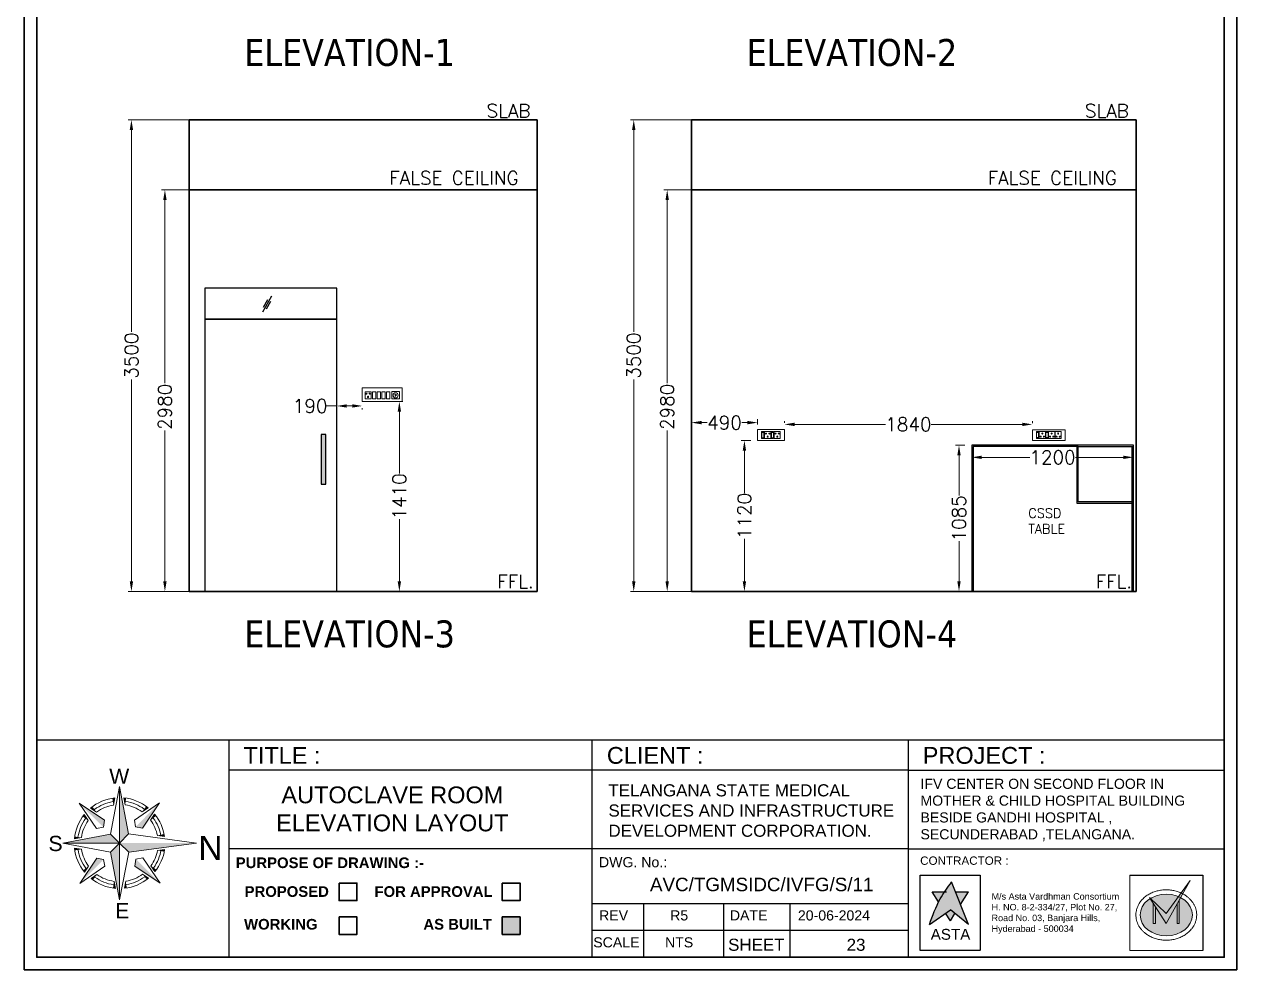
# Model space of a CAD drawing. Header units: millimetres. Extents: x 3552052 to 4144896, y -707811 to -630695.
# Drawn here: x 3831618 to 3840618, y -697776 to -690760 of the extents above; entities that cross this region are included whole.
import ezdxf
from ezdxf.enums import TextEntityAlignment as Align

# ---------------------------------------------------------------- set-up
doc = ezdxf.new("R2010")
doc.units = ezdxf.units.MM
doc.header["$LTSCALE"] = 6
doc.header["$MEASUREMENT"] = 0
doc.linetypes.add('HIDDEN', pattern=[0.375, 0.25, -0.125])
doc.layers.get('0').update_dxf_attribs({"linetype": 'CONTINUOUS', "lineweight": 0})
doc.layers.get('Defpoints').update_dxf_attribs({"linetype": 'CONTINUOUS', "lineweight": 0})
for name, color, linetype, lineweight in [('0.0', 8, 'CONTINUOUS', 0), ('ELE-4M RAW P.SB', 40, 'CONTINUOUS', 0), ('ELE-4M UPS P.SB', 3, 'CONTINUOUS', 0), ('ELE-6M RAW P.SB', 40, 'HIDDEN', 0), ('ELE-8M 6-16A UPS SOCKET', 223, 'CONTINUOUS', 0), ('ELE-SOCKET NMBERING', 7, 'CONTINUOUS', 9), ('ELE. 2N0S OF 6-16 UPS SOCKETS', 191, 'CONTINUOUS', 0), ('EQP', 6, 'CONTINUOUS', 0), ('formate text', 8, 'CONTINUOUS', 0), ('hatch', 252, 'CONTINUOUS', 0), ('MEP_HVAC_RA_DUCT', 1, 'CONTINUOUS', 0), ('MEP_HVAC_TEXT', 7, 'CONTINUOUS', 0), ('SECTION', 251, 'CONTINUOUS', 0), ('TITLE', 7, 'CONTINUOUS', 0)]:
    doc.layers.add(name, color=color, linetype=linetype, lineweight=lineweight)
doc.styles.add('Annotation', font='tahoma.ttf')
doc.styles.add('ARIAL', font='arial.ttf')
doc.styles.add('FORMATE', font='arialbd.ttf')
doc.styles.add('ROMANS', font='romans.shx')
doc.styles.get("Standard").update_dxf_attribs({"font": 'SIMPLEX'})
doc.styles.add('style3', font='arialbd.ttf')
doc.dimstyles.new('AEPL1', dxfattribs={"dimtxt": 100, "dimasz": 75, "dimexe": 25, "dimexo": 50, "dimtad": 0, "dimdec": 0, "dimtxsty": 'ROMANS', "dimcen": 2.5, "dimclrd": 7, "dimclre": 7, "dimclrt": 7, "dimadec": 0, "dimazin": 0, "dimtfac": 1, "dimtdec": 0, "dimtmove": 0, "dimatfit": 3, "dimfxl": 1, "dimlwd": 0, "dimlwe": 0, "dimarcsym": 0})

# ---------------------------------------------------------------- blocks, each defined once
blk = doc.blocks.new('*D343')
at = {"layer": 'Defpoints', "color": 0, "transparency": 16777216}
for p in [(3832661.6, -691988.6), (3833049.4, -691988.6), (3833041.3, -694968.6)]:
    blk.add_point(p, dxfattribs=at)
at = {"layer": 'ELE-4M UPS P.SB', "color": 7, "lineweight": 0, "transparency": 16777216}
for p, q in [((3832999.4, -691988.6), (3832636.6, -691988.6)), ((3832661.6, -692063.6), (3832661.6, -693421.8)), ((3832661.6, -694893.6), (3832661.6, -693775.4)), ((3832991.3, -694968.6), (3832636.6, -694968.6))]:
    blk.add_line(p, q, dxfattribs=at)
at = {"layer": 'ELE-4M UPS P.SB', "color": 7, "transparency": 16777216}
for points in [[(3832649.1, -692063.6), (3832674.1, -692063.6), (3832661.6, -691988.6)], [(3832649.1, -694893.6), (3832674.1, -694893.6), (3832661.6, -694968.6)]]:
    blk.add_solid(points, dxfattribs=at)
at = {"layer": 'ELE-4M UPS P.SB', "color": 7, "lineweight": -3, "transparency": 16777216, "insert": (3832661.6, -693598.6), "char_height": 100, "attachment_point": 5, "rotation": 90, "style": 'ROMANS'}
blk.add_mtext('2980', dxfattribs=at)
blk = doc.blocks.new('*D344')
at = {"layer": 'Defpoints', "color": 0, "transparency": 16777216}
for p in [(3832413.2, -691468.6), (3833087.7, -691468.6), (3833041.3, -694968.6)]:
    blk.add_point(p, dxfattribs=at)
at = {"layer": 'ELE-4M UPS P.SB', "color": 7, "lineweight": 0, "transparency": 16777216}
for p, q in [((3833037.7, -691468.6), (3832388.2, -691468.6)), ((3832413.2, -691543.6), (3832413.2, -693041.8)), ((3832413.2, -694893.6), (3832413.2, -693395.4)), ((3832991.3, -694968.6), (3832388.2, -694968.6))]:
    blk.add_line(p, q, dxfattribs=at)
at = {"layer": 'ELE-4M UPS P.SB', "color": 7, "transparency": 16777216}
for points in [[(3832400.7, -691543.6), (3832425.7, -691543.6), (3832413.2, -691468.6)], [(3832400.7, -694893.6), (3832425.7, -694893.6), (3832413.2, -694968.6)]]:
    blk.add_solid(points, dxfattribs=at)
at = {"layer": 'ELE-4M UPS P.SB', "color": 7, "lineweight": -3, "transparency": 16777216, "insert": (3832413.2, -693218.6), "char_height": 100, "attachment_point": 5, "rotation": 90, "style": 'ROMANS'}
blk.add_mtext('3500', dxfattribs=at)
blk = doc.blocks.new('DFGG')
at = {"layer": 'ELE-4M RAW P.SB', "color": 40, "ltscale": 10}
for p, q in [((3584690.5, -679090.2), (3584683, -679091.7)), ((3584684.4, -679095.5), (3584690.9, -679091.3)), ((3584692, -679080.7), (3584692.3, -679088.5)), ((3584693.4, -679092), (3584698.4, -679097.8)), ((3584693.5, -679088.6), (3584695.9, -679081.4)), ((3584701, -679094.7), (3584694, -679091.1)), ((3584873.2, -679064.5), (3584919.4, -679064.5)), ((3584873.2, -679117.2), (3584873.2, -679064.5)), ((3584919.4, -679117.2), (3584873.2, -679117.2)), ((3584919.4, -679064.5), (3584919.4, -679117.2))]:
    blk.add_line(p, q, dxfattribs=at)
for points in [[(3584939.4, -679144.9), (3584643.2, -679144.9), (3584643.2, -679044.9), (3584939.4, -679044.9)], [(3584721.1, -679117.6), (3584663.1, -679117.6), (3584663.1, -679064.8), (3584721.1, -679064.8)], [(3584760.8, -679117.2), (3584734.4, -679117.2), (3584734.4, -679064.5), (3584760.8, -679064.5)], [(3584830.2, -679117.2), (3584803.8, -679117.2), (3584803.8, -679064.5), (3584830.2, -679064.5)], [(3584864.9, -679117.2), (3584838.5, -679117.2), (3584838.5, -679064.5), (3584864.9, -679064.5)]]:
    blk.add_lwpolyline(points, close=True, dxfattribs=at)
for radius in [19.1, 1.78]:
    blk.add_circle((3584692.4, -679090.3), radius, dxfattribs=at)
for centre, radius, start, end in [((3584883.1, -679101.2), 3.1, 5.26891, 272.51003), ((3584885.5, -679103.3), 2.5, 202.68381, 75.09514), ((3584896.3, -679077.8), 3.6, 307.15837, 232.84163), ((3584896.3, -679081.4), 2.29, 161.40312, 18.59688), ((3584907, -679103.3), 2.5, 104.90486, 337.31619), ((3584909.5, -679101.2), 3.1, 267.48997, 174.73109)]:
    blk.add_arc(centre, radius, start, end, dxfattribs=at)
at = {"layer": 'ELE-6M RAW P.SB', "color": 3, "linetype": 'ByBlock'}
blk.add_lwpolyline([(3584795.5, -679117.2), (3584769.1, -679117.2), (3584769.1, -679064.5), (3584795.5, -679064.5)], close=True, dxfattribs=at)
blk = doc.blocks.new('*D345')
at = {"layer": 'Defpoints', "color": 0, "transparency": 16777216}
for p in [(3833936.9, -693558.6), (3833936.9, -693592.2), (3834126.9, -693558.6)]:
    blk.add_point(p, dxfattribs=at)
at = {"layer": 'ELE-4M UPS P.SB', "color": 7, "lineweight": 0, "transparency": 16777216}
for p, q in [((3833936.9, -693592.2), (3833861.9, -693592.2)), ((3833936.9, -693608.6), (3833936.9, -693617.2)), ((3834051.9, -693592.2), (3834011.9, -693592.2)), ((3834126.9, -693608.6), (3834126.9, -693617.2))]:
    blk.add_line(p, q, dxfattribs=at)
at = {"layer": 'ELE-4M UPS P.SB', "color": 7, "transparency": 16777216}
for points in [[(3834011.9, -693579.7), (3834011.9, -693604.7), (3833936.9, -693592.2)], [(3834051.9, -693579.7), (3834051.9, -693604.7), (3834126.9, -693592.2)]]:
    blk.add_solid(points, dxfattribs=at)
at = {"layer": 'ELE-4M UPS P.SB', "color": 7, "lineweight": -3, "transparency": 16777216, "insert": (3833739.8, -693592.2), "char_height": 100, "attachment_point": 5, "style": 'ROMANS'}
blk.add_mtext('190', dxfattribs=at)
blk = doc.blocks.new('*D346')
at = {"layer": 'Defpoints', "color": 0, "transparency": 16777216}
for p in [(3834292.6, -693558.6), (3834292.6, -694968.6), (3834401.9, -694968.6)]:
    blk.add_point(p, dxfattribs=at)
at = {"layer": 'ELE-4M UPS P.SB', "color": 7, "lineweight": 0, "transparency": 16777216}
for p, q in [((3834342.6, -693558.6), (3834426.9, -693558.6)), ((3834401.9, -693633.6), (3834401.9, -694093.9)), ((3834401.9, -694893.6), (3834401.9, -694433.3)), ((3834342.6, -694968.6), (3834426.9, -694968.6))]:
    blk.add_line(p, q, dxfattribs=at)
at = {"layer": 'ELE-4M UPS P.SB', "color": 7, "transparency": 16777216}
for points in [[(3834389.4, -693633.6), (3834414.4, -693633.6), (3834401.9, -693558.6)], [(3834389.4, -694893.6), (3834414.4, -694893.6), (3834401.9, -694968.6)]]:
    blk.add_solid(points, dxfattribs=at)
at = {"layer": 'ELE-4M UPS P.SB', "color": 7, "lineweight": -3, "transparency": 16777216, "insert": (3834401.9, -694263.6), "char_height": 100, "attachment_point": 5, "rotation": 90, "style": 'ROMANS'}
blk.add_mtext('1410', dxfattribs=at)
blk = doc.blocks.new('*D347')
at = {"layer": 'Defpoints', "color": 0, "transparency": 16777216}
for p in [(3836390.1, -691988.6), (3836777.8, -691988.6), (3836769.8, -694968.6)]:
    blk.add_point(p, dxfattribs=at)
at = {"layer": 'ELE-4M UPS P.SB', "color": 7, "lineweight": 0, "transparency": 16777216}
for p, q in [((3836727.8, -691988.6), (3836365.1, -691988.6)), ((3836390.1, -692063.6), (3836390.1, -693421.8)), ((3836390.1, -694893.6), (3836390.1, -693775.4)), ((3836719.8, -694968.6), (3836365.1, -694968.6))]:
    blk.add_line(p, q, dxfattribs=at)
at = {"layer": 'ELE-4M UPS P.SB', "color": 7, "transparency": 16777216}
for points in [[(3836377.6, -692063.6), (3836402.6, -692063.6), (3836390.1, -691988.6)], [(3836377.6, -694893.6), (3836402.6, -694893.6), (3836390.1, -694968.6)]]:
    blk.add_solid(points, dxfattribs=at)
at = {"layer": 'ELE-4M UPS P.SB', "color": 7, "lineweight": -3, "transparency": 16777216, "insert": (3836390.1, -693598.6), "char_height": 100, "attachment_point": 5, "rotation": 90, "style": 'ROMANS'}
blk.add_mtext('2980', dxfattribs=at)
blk = doc.blocks.new('*D348')
at = {"layer": 'Defpoints', "color": 0, "transparency": 16777216}
for p in [(3836141.6, -691468.6), (3836816.2, -691468.6), (3836769.8, -694968.6)]:
    blk.add_point(p, dxfattribs=at)
at = {"layer": 'ELE-4M UPS P.SB', "color": 7, "lineweight": 0, "transparency": 16777216}
for p, q in [((3836766.2, -691468.6), (3836116.6, -691468.6)), ((3836141.6, -691543.6), (3836141.6, -693041.8)), ((3836141.6, -694893.6), (3836141.6, -693395.4)), ((3836719.8, -694968.6), (3836116.6, -694968.6))]:
    blk.add_line(p, q, dxfattribs=at)
at = {"layer": 'ELE-4M UPS P.SB', "color": 7, "transparency": 16777216}
for points in [[(3836129.1, -691543.6), (3836154.1, -691543.6), (3836141.6, -691468.6)], [(3836129.1, -694893.6), (3836154.1, -694893.6), (3836141.6, -694968.6)]]:
    blk.add_solid(points, dxfattribs=at)
at = {"layer": 'ELE-4M UPS P.SB', "color": 7, "lineweight": -3, "transparency": 16777216, "insert": (3836141.6, -693218.6), "char_height": 100, "attachment_point": 5, "rotation": 90, "style": 'ROMANS'}
blk.add_mtext('3500', dxfattribs=at)
blk = doc.blocks.new('5Y3AQY')
at = {"layer": 'ELE. 2N0S OF 6-16 UPS SOCKETS', "color": 72, "lineweight": 0}
for p, q in [((-312, -26), (-278, -26)), ((-312, -124), (-312, -26)), ((-312, -124), (-312, -26)), ((-312, -124), (-278, -124)), ((-278, -124), (-312, -124)), ((-309, -37), (-281, -37)), ((-309, -113), (-309, -37)), ((-309, -40), (-281, -40)), ((-281, -113), (-309, -113)), ((-281, -37), (-281, -113)), ((-278, -26), (-278, -124)), ((-272, -26), (-272, -124)), ((-187, -26), (-272, -26)), ((-272, -124), (-187, -124)), ((-187, -124), (-187, -26)), ((-181, -26), (-148, -26)), ((-181, -124), (-181, -26)), ((-181, -124), (-181, -26)), ((-181, -124), (-148, -124)), ((-148, -124), (-181, -124)), ((-179, -37), (-150, -37)), ((-179, -113), (-179, -37)), ((-179, -40), (-150, -40)), ((-150, -113), (-179, -113)), ((-150, -37), (-150, -113)), ((-148, -26), (-148, -124)), ((-57, -26), (-142, -26)), ((-142, -26), (-142, -124)), ((-142, -124), (-57, -124)), ((-57, -124), (-57, -26))]:
    blk.add_line(p, q, dxfattribs=at)
blk.add_lwpolyline([(-368, 0), (0, 0), (0, -150), (-368, -150)], close=True, dxfattribs=at)
for centre, radius, start, end in [((-254, -56), 5.7, 87.49, 354.7311), ((-249, -52), 4.6, 284.9049, 157.3162), ((-230, -99), 6.62, 127.1584, 52.8416), ((-230, -92), 4.22, 341.4031, 198.5969), ((-210, -52), 4.6, 22.6838, 255.0951), ((-205, -56), 5.7, 185.2689, 92.51), ((-124, -56), 5.7, 87.49, 354.7311), ((-119, -52), 4.6, 284.9049, 157.3162), ((-99, -99), 6.62, 127.1584, 52.8416), ((-99, -92), 4.22, 341.4031, 198.5969), ((-80, -52), 4.6, 22.6838, 255.0951), ((-75, -56), 5.7, 185.2689, 92.51)]:
    blk.add_arc(centre, radius, start, end, dxfattribs=at)
blk = doc.blocks.new('543E')
at = {"layer": 'ELE. 2N0S OF 6-16 UPS SOCKETS', "color": 72, "linetype": 'ByBlock', "lineweight": 0}
for p, q in [((-124, -57), (-124, -91)), ((-26, -57), (-124, -57)), ((-26, -57), (-124, -57)), ((-124, -91), (-26, -91)), ((-124, -96), (-26, -96)), ((-124, -181), (-124, -96)), ((-113, -60), (-113, -88)), ((-37, -60), (-113, -60)), ((-113, -88), (-37, -88)), ((-110, -60), (-110, -88)), ((-37, -88), (-37, -60)), ((-26, -57), (-26, -91)), ((-26, -91), (-26, -57)), ((-26, -96), (-26, -181)), ((-26, -181), (-124, -181)), ((-124, -187), (-124, -221)), ((-26, -187), (-124, -187)), ((-26, -187), (-124, -187)), ((-124, -221), (-26, -221)), ((-124, -312), (-124, -227)), ((-124, -227), (-26, -227)), ((-26, -312), (-124, -312)), ((-124, -402), (-124, -317)), ((-124, -317), (-26, -317)), ((-113, -190), (-113, -218)), ((-37, -190), (-113, -190)), ((-113, -218), (-37, -218)), ((-110, -190), (-110, -218)), ((-37, -218), (-37, -190)), ((-26, -187), (-26, -221)), ((-26, -221), (-26, -187)), ((-26, -227), (-26, -312)), ((-26, -317), (-26, -402)), ((-26, -402), (-124, -402))]:
    blk.add_line(p, q, dxfattribs=at)
blk.add_lwpolyline([(-150, 0), (-150, -459), (0, -459), (0, 0)], close=True, dxfattribs=at)
for centre, radius, start, end in [((-98, -119), 4.6, 112.6838, 345.0951), ((-98, -159), 4.6, 14.9049, 247.3162), ((-94, -115), 5.7, 275.2689, 182.51), ((-94, -163), 5.7, 177.49, 84.7311), ((-58, -139), 4.22, 71.4031, 288.5969), ((-51, -139), 6.62, 217.1584, 142.8416), ((-98, -249), 4.6, 112.6838, 345.0951), ((-98, -289), 4.6, 14.9049, 247.3162), ((-98, -340), 4.6, 112.6838, 345.0951), ((-94, -245), 5.7, 275.2689, 182.51), ((-94, -293), 5.7, 177.49, 84.7311), ((-94, -335), 5.7, 275.2689, 182.51), ((-58, -269), 4.22, 71.4031, 288.5969), ((-51, -269), 6.62, 217.1584, 142.8416), ((-98, -379), 4.6, 14.9049, 247.3162), ((-94, -384), 5.7, 177.49, 84.7311), ((-58, -360), 4.22, 71.4031, 288.5969), ((-51, -360), 6.62, 217.1584, 142.8416)]:
    blk.add_arc(centre, radius, start, end, dxfattribs=at)
blk = doc.blocks.new('*D349')
at = {"layer": 'Defpoints', "color": 0, "transparency": 16777216}
for p in [(3836570.3, -693715.7), (3836570.3, -693778.8), (3837060.3, -693778.8)]:
    blk.add_point(p, dxfattribs=at)
at = {"layer": 'ELE-4M UPS P.SB', "color": 7, "lineweight": 0, "transparency": 16777216}
for p, q in [((3836570.3, -693728.8), (3836570.3, -693690.7)), ((3836645.3, -693715.7), (3836686.1, -693715.7)), ((3836985.3, -693715.7), (3836944.5, -693715.7)), ((3837060.3, -693728.8), (3837060.3, -693690.7))]:
    blk.add_line(p, q, dxfattribs=at)
at = {"layer": 'ELE-4M UPS P.SB', "color": 7, "transparency": 16777216}
for points in [[(3836645.3, -693703.2), (3836645.3, -693728.2), (3836570.3, -693715.7)], [(3836985.3, -693703.2), (3836985.3, -693728.2), (3837060.3, -693715.7)]]:
    blk.add_solid(points, dxfattribs=at)
at = {"layer": 'ELE-4M UPS P.SB', "color": 7, "lineweight": -3, "transparency": 16777216, "insert": (3836815.3, -693715.7), "char_height": 100, "attachment_point": 5, "style": 'ROMANS'}
blk.add_mtext('490', dxfattribs=at)
blk = doc.blocks.new('*D350')
at = {"layer": 'Defpoints', "color": 0, "transparency": 16777216}
for p in [(3837060.3, -693848.6), (3836963.2, -694968.6), (3837060.3, -694968.6)]:
    blk.add_point(p, dxfattribs=at)
at = {"layer": 'ELE-4M UPS P.SB', "color": 7, "lineweight": 0, "transparency": 16777216}
for p, q in [((3837010.3, -693848.6), (3836938.2, -693848.6)), ((3836963.2, -693923.6), (3836963.2, -694238.9)), ((3836963.2, -694893.6), (3836963.2, -694578.3)), ((3837010.3, -694968.6), (3836938.2, -694968.6))]:
    blk.add_line(p, q, dxfattribs=at)
at = {"layer": 'ELE-4M UPS P.SB', "color": 7, "transparency": 16777216}
for points in [[(3836950.7, -693923.6), (3836975.7, -693923.6), (3836963.2, -693848.6)], [(3836950.7, -694893.6), (3836975.7, -694893.6), (3836963.2, -694968.6)]]:
    blk.add_solid(points, dxfattribs=at)
at = {"layer": 'ELE-4M UPS P.SB', "color": 7, "lineweight": -3, "transparency": 16777216, "insert": (3836963.2, -694408.6), "char_height": 100, "attachment_point": 5, "rotation": 90, "style": 'ROMANS'}
blk.add_mtext('1120', dxfattribs=at)
blk = doc.blocks.new('*D351')
at = {"layer": 'Defpoints', "color": 0, "transparency": 16777216}
for p in [(3837260.3, -693767.2), (3839100.3, -693728.9), (3839100.3, -693768.6)]:
    blk.add_point(p, dxfattribs=at)
at = {"layer": 'ELE-4M UPS P.SB', "color": 7, "lineweight": 0, "transparency": 16777216}
for p, q in [((3837260.3, -693717.2), (3837260.3, -693703.9)), ((3839100.3, -693718.6), (3839100.3, -693703.9)), ((3837335.3, -693728.9), (3838010.7, -693728.9)), ((3839025.3, -693728.9), (3838350, -693728.9))]:
    blk.add_line(p, q, dxfattribs=at)
at = {"layer": 'ELE-4M UPS P.SB', "color": 7, "transparency": 16777216}
for points in [[(3837335.3, -693716.4), (3837335.3, -693741.4), (3837260.3, -693728.9)], [(3839025.3, -693716.4), (3839025.3, -693741.4), (3839100.3, -693728.9)]]:
    blk.add_solid(points, dxfattribs=at)
at = {"layer": 'ELE-4M UPS P.SB', "color": 7, "lineweight": -3, "transparency": 16777216, "insert": (3838180.3, -693728.9), "char_height": 100, "attachment_point": 5, "style": 'ROMANS'}
blk.add_mtext('1840', dxfattribs=at)
blk = doc.blocks.new('*D616')
at = {"layer": 'Defpoints', "color": 0, "transparency": 16777216}
for p in [(3838650.3, -693883.6), (3839850.3, -693883.6), (3839850.3, -693973.4)]:
    blk.add_point(p, dxfattribs=at)
at = {"layer": 'MEP_HVAC_TEXT', "color": 7, "lineweight": 0, "transparency": 16777216}
for p, q in [((3838650.3, -693933.6), (3838650.3, -693998.4)), ((3838725.3, -693973.4), (3839080.7, -693973.4)), ((3839775.3, -693973.4), (3839420, -693973.4)), ((3839850.3, -693933.6), (3839850.3, -693998.4))]:
    blk.add_line(p, q, dxfattribs=at)
at = {"layer": 'MEP_HVAC_TEXT', "color": 7, "transparency": 16777216}
for points in [[(3838725.3, -693960.9), (3838725.3, -693985.9), (3838650.3, -693973.4)], [(3839775.3, -693960.9), (3839775.3, -693985.9), (3839850.3, -693973.4)]]:
    blk.add_solid(points, dxfattribs=at)
at = {"layer": 'MEP_HVAC_TEXT', "color": 7, "lineweight": -3, "transparency": 16777216, "insert": (3839250.3, -693973.4), "char_height": 100, "attachment_point": 5, "style": 'ROMANS'}
blk.add_mtext('1200', dxfattribs=at)
blk = doc.blocks.new('*D617')
at = {"layer": 'Defpoints', "color": 0, "transparency": 16777216}
for p in [(3838650.3, -693883.6), (3838556, -694968.6), (3838650.3, -694968.6)]:
    blk.add_point(p, dxfattribs=at)
at = {"layer": 'MEP_HVAC_TEXT', "color": 7, "lineweight": 0, "transparency": 16777216}
for p, q in [((3838600.3, -693883.6), (3838531, -693883.6)), ((3838556, -693958.6), (3838556, -694256.4)), ((3838556, -694893.6), (3838556, -694595.8)), ((3838600.3, -694968.6), (3838531, -694968.6))]:
    blk.add_line(p, q, dxfattribs=at)
at = {"layer": 'MEP_HVAC_TEXT', "color": 7, "transparency": 16777216}
for points in [[(3838543.5, -693958.6), (3838568.5, -693958.6), (3838556, -693883.6)], [(3838543.5, -694893.6), (3838568.5, -694893.6), (3838556, -694968.6)]]:
    blk.add_solid(points, dxfattribs=at)
at = {"layer": 'MEP_HVAC_TEXT', "color": 7, "lineweight": -3, "transparency": 16777216, "insert": (3838556, -694426.1), "char_height": 100, "attachment_point": 5, "rotation": 90, "style": 'ROMANS'}
blk.add_mtext('1085', dxfattribs=at)
blk = doc.blocks.new('A$C4A7C6C7E')
at = {"layer": 'TITLE', "color": 8, "lineweight": 5}
for p, q in [((-4207, 4144), (0, 26095)), ((0, 26095), (0, 0)), ((0, 0), (0, 26095)), ((4144, 4207), (0, 26095)), ((-6941, 10518), (-18592, 18312)), ((-10622, 6781), (-18592, 18312)), ((-2825, 17519), (-2234, 20757)), ((2559, 17560), (1919, 20788)), ((6781, 10622), (18312, 18592)), ((10518, 6941), (18312, 18592)), ((-14385, 10390), (-16257, 13098)), ((-10607, 14226), (-13343, 16056)), ((10390, 14385), (13098, 16257)), ((14226, 10607), (16056, 13343)), ((-7437, 7325), (-10622, 6781)), ((-7437, 7325), (-6941, 10518)), ((7325, 7437), (6781, 10622)), ((7325, 7437), (10518, 6941)), ((-4207, 4144), (-26095, 0)), ((0, 0), (-26095, 0)), ((-26095, 0), (0, 0)), ((-4144, -4207), (-26095, 0)), ((-17560, 2559), (-20788, 1919)), ((-4207, 4144), (0, 0)), ((0, 0), (-4207, 4144)), ((0, 0), (-4144, -4207)), ((-4144, -4207), (0, 0)), ((0, 0), (4144, 4207)), ((4144, 4207), (0, 0)), ((0, 0), (4207, -4144)), ((4207, -4144), (0, 0)), ((0, 0), (0, -26095)), ((0, -26095), (0, 0)), ((17394, 3514), (20646, 3095)), ((17394, 3514), (20646, 3095)), ((-17519, -2825), (-20757, -2234)), ((-4144, -4207), (0, -26095)), ((4207, -4144), (0, -26095)), ((17433, -3312), (20680, -2857)), ((17433, -3312), (20680, -2857)), ((17434, -3310), (20680, -2857)), ((-10518, -6941), (-18312, -18592)), ((-6781, -10622), (-18312, -18592)), ((-14226, -10607), (-16056, -13343)), ((-7325, -7437), (-10518, -6941)), ((-7325, -7437), (-6781, -10622)), ((7437, -7325), (6941, -10518)), ((6941, -10518), (18592, -18312)), ((7437, -7325), (10622, -6781)), ((10622, -6781), (18592, -18312)), ((14385, -10390), (16257, -13098)), ((-10390, -14385), (-13098, -16257)), ((10607, -14226), (13343, -16056)), ((-2559, -17560), (-1919, -20788)), ((2825, -17519), (2234, -20757))]:
    blk.add_line(p, q, dxfattribs=at)
at = {"layer": 'TITLE', "color": 5}
for p in [(4144, 4207), (4207, -4144)]:
    blk.add_line(p, (35289, 0), dxfattribs=at)
at = {"layer": 'TITLE', "color": 8, "lineweight": 5}
for radius, start, end in [(20877, 96.14269, 129.72625), (19311, 99.1612, 126.70773), (17745, 99.1612, 126.70773), (20877, 51.14269, 84.72625), (17745, 54.16121, 81.70773), (19311, 54.16121, 81.70773), (20877, 141.14269, 174.72625), (19311, 144.16121, 171.70773), (19311, 9.85136, 36.70773), (20877, 8.52692, 39.72625), (17745, 144.16121, 171.70773), (17745, 11.42181, 36.70773), (20877, 186.14269, 219.72625), (19311, 189.1612, 216.70773), (17745, 189.1612, 216.70773), (17745, 324.16121, 349.24868), (19311, 324.16121, 350.81434), (20877, 321.14269, 352.1348), (20877, 231.14269, 264.72625), (19311, 234.16121, 261.70773), (17745, 234.16121, 261.70773), (20877, 276.14269, 309.72625), (17745, 279.1612, 306.70773), (19311, 279.1612, 306.70773)]:
    blk.add_arc((0, 0), radius, start, end, dxfattribs=at)
for points in [[(0, 26095), (4144, 4207), (0, 0)], [(-18592, 18312), (-6941, 10518), (-7437, 7325)], [(-13343, 16056), (-12479, 16737), (-10607, 14226)], [(-3324, 20610), (-2234, 20757), (-2825, 17519)], [(3011, 20658), (1919, 20788), (2559, 17560)], [(18312, 18592), (10518, 6941), (7325, 7437)], [(13098, 16257), (12223, 16924), (10390, 14385)], [(-16257, 13098), (-16924, 12223), (-14385, 10390)], [(16056, 13343), (16737, 12479), (14226, 10607)], [(-26095, 0), (-4207, 4144), (0, 0)], [(-20658, 3011), (-20788, 1919), (-17560, 2559)], [(0, -26095), (-4144, -4207), (0, 0)], [(20646, 3095), (20457, 4167), (17394, 3514)], [(-20610, -3324), (-20757, -2234), (-17519, -2825)], [(20680, -2857), (20503, -3930), (17433, -3312)], [(-18312, -18592), (-10518, -6941), (-7325, -7437)], [(-16056, -13343), (-16737, -12479), (-14226, -10607)], [(18592, -18312), (6941, -10518), (7437, -7325)], [(16257, -13098), (16924, -12223), (14385, -10390)], [(-13098, -16257), (-12223, -16924), (-10390, -14385)], [(13343, -16056), (12479, -16737), (10607, -14226)], [(-3011, -20658), (-1919, -20788), (-2559, -17560)], [(3324, -20610), (2234, -20757), (2825, -17519)]]:
    blk.add_solid(points, dxfattribs=at)
at = {"layer": 'TITLE', "color": 5}
blk.add_solid([(35289, 0), (4207, -4144), (0, 0)], dxfattribs=at)
blk = doc.blocks.new('IVF-CONTRACTOR')
at = {"lineweight": -3, "true_color": 0x293189}
h = blk.add_hatch(color=177, dxfattribs=at)
h.dxf.hatch_style = 1
edge = h.paths.add_edge_path()
edge.add_spline(control_points=[(3037286, -1386527), (3037185, -1386667), (3036944, -1387001), (3036801, -1387388), (3036719, -1387609)], knot_values=[0, 0, 0, 0, 519.520055, 1226.818077, 1226.818077, 1226.818077, 1226.818077], degree=3, periodic=0)
edge.add_line((3036719, -1387609), (3037255, -1387240))
edge.add_line((3037255, -1387240), (3037717, -1387609))
edge.add_line((3037717, -1387609), (3037286, -1386527))
at = {"lineweight": -3, "true_color": 0xc7c8ca}
h = blk.add_hatch(color=9, dxfattribs=at)
h.dxf.hatch_style = 1
edge = h.paths.add_edge_path()
edge.add_spline(control_points=[(3036953, -1387033), (3036967, -1387008), (3037022, -1386919), (3037088, -1386836), (3037139, -1386779)], knot_values=[3356.588859, 3356.588859, 3356.588859, 3356.588859, 3831.174934, 5081.098827, 5081.098827, 5081.098827, 5081.098827], degree=3, periodic=0)
edge.add_line((3037139, -1386779), (3036793, -1386779))
edge.add_line((3036793, -1386779), (3036953, -1387033))
h.paths.add_polyline_path([(3037717, -1386779), (3037386, -1386779), (3037515, -1387102)])
h.paths.add_polyline_path([(3037370, -1387332), (3037255, -1387240), (3037134, -1387323), (3037255, -1387517)])
at = {"true_color": 0xed1f24}
h = blk.add_hatch(color=240, dxfattribs=at)
h.dxf.hatch_style = 1
edge = h.paths.add_edge_path()
edge.add_line((3042329, -1386921), (3042349, -1386951))
edge.add_ellipse((3042760, -1387369), major_axis=(-665, 0), ratio=0.800236, start_angle=-52.6357, end_angle=-51.8324, ccw=False)
edge.add_line((3042356, -1386946), (3042329, -1386921))
at = {"layer": '0.0', "true_color": 0xed1f24}
h = blk.add_hatch(color=240, dxfattribs=at)
h.dxf.hatch_style = 1
edge = h.paths.add_edge_path()
edge.add_line((3042760, -1387590), (3043125, -1386925))
edge.add_ellipse((3042760, -1387369), major_axis=(-665, 0), ratio=0.800236, start_angle=-123.3804, end_angle=-117.8517)
edge.add_line((3043070, -1386899), (3042760, -1387331))
edge.add_line((3042760, -1387331), (3042356, -1386946))
edge.add_ellipse((3042760, -1387369), major_axis=(-665, 0), ratio=0.800236, start_angle=-52.6357, end_angle=-51.8324)
edge.add_line((3042349, -1386951), (3042760, -1387590))
edge = h.paths.add_edge_path()
edge.add_spline(control_points=[(3043179, -1386828), (3043165, -1386821), (3043150, -1386814), (3043136, -1386807)], knot_values=[-2.156071, -2.156071, -2.156071, -2.156071, -2.090953, -2.090953, -2.090953, -2.090953], degree=3, periodic=0)
edge.add_line((3043136, -1386807), (3043070, -1386899))
edge.add_ellipse((3042760, -1387369), major_axis=(-665, 0), ratio=0.800236, start_angle=-123.3804, end_angle=-117.8517, ccw=False)
edge.add_line((3043125, -1386925), (3043179, -1386828))
edge = h.paths.add_edge_path()
edge.add_line((3043367, -1386486), (3043136, -1386807))
edge.add_spline(control_points=[(3043136, -1386807), (3043150, -1386814), (3043165, -1386821), (3043179, -1386828)], knot_values=[-2.156071, -2.156071, -2.156071, -2.156071, -2.090953, -2.090953, -2.090953, -2.090953], degree=3, periodic=0)
edge.add_line((3043179, -1386828), (3043367, -1386486))
at = {"layer": '0.0', "true_color": 0x139b48}
h = blk.add_hatch(color=114, dxfattribs=at)
h.dxf.hatch_style = 1
edge = h.paths.add_edge_path()
edge.add_ellipse((3042760, -1387369), major_axis=(-665, 0), ratio=0.800236, start_angle=-51.8324, end_angle=236.6196)
edge.add_line((3043125, -1386925), (3043091, -1386988))
edge.add_line((3043091, -1386988), (3043091, -1387590))
edge.add_line((3043091, -1387590), (3043036, -1387590))
edge.add_line((3043036, -1387590), (3043036, -1387088))
edge.add_line((3043036, -1387088), (3042760, -1387590))
edge.add_line((3042760, -1387590), (3042484, -1387160))
edge.add_line((3042484, -1387160), (3042484, -1387590))
edge.add_line((3042484, -1387590), (3042428, -1387590))
edge.add_line((3042428, -1387590), (3042428, -1387075))
edge.add_line((3042428, -1387075), (3042349, -1386951))
edge = h.paths.add_edge_path()
edge.add_ellipse((3042760, -1387369), major_axis=(-665, 0), ratio=0.800236, start_angle=-117.8517, end_angle=-52.6357)
edge.add_line((3042356, -1386946), (3042760, -1387331))
edge.add_line((3042760, -1387331), (3043070, -1386899))
at = {"layer": '0.0', "true_color": 0x000000}
h = blk.add_hatch(color=18, dxfattribs=at)
h.dxf.hatch_style = 1
h.paths.add_polyline_path([(3042484, -1387160), (3042428, -1387075), (3042428, -1387590), (3042484, -1387590)])
h.paths.add_polyline_path([(3043036, -1387590), (3043091, -1387590), (3043091, -1386988), (3043036, -1387088)])
at = {"lineweight": -3}
for p, q in [((3036484, -1386350), (3038013, -1386350)), ((3036484, -1388267), (3036484, -1386350)), ((3036485, -1386350), (3038009, -1386350)), ((3036485, -1388278), (3036485, -1386350)), ((3038013, -1386350), (3038013, -1388267)), ((3041829, -1386350), (3043688, -1386350)), ((3043688, -1386350), (3043688, -1388278)), ((3038011, -1388278), (3036483, -1388278))]:
    blk.add_line(p, q, dxfattribs=at)
at = {"color": 251, "lineweight": -3, "true_color": 0x636466}
for p, q in [((3037717, -1387609), (3037286, -1386527)), ((3036793, -1386779), (3037155, -1386779)), ((3036953, -1387033), (3036793, -1386779)), ((3037386, -1386779), (3037717, -1386779)), ((3037515, -1387102), (3037717, -1386779)), ((3036719, -1387609), (3037255, -1387240)), ((3037717, -1387609), (3037255, -1387240)), ((3037255, -1387517), (3037134, -1387323)), ((3037255, -1387517), (3037370, -1387332))]:
    blk.add_line(p, q, dxfattribs=at)
blk.add_spline([(3036719, -1387609), (3036998, -1386959), (3037286, -1386527)], degree=3, dxfattribs=at)
at = {"layer": '0.0'}
for p, q in [((3036485, -1386350), (3038009, -1386350)), ((3036485, -1388278), (3036485, -1386350)), ((3036485, -1388278), (3036485, -1386350)), ((3036485, -1386350), (3038009, -1386350)), ((3038013, -1386350), (3038013, -1388278)), ((3041829, -1386350), (3043688, -1386350)), ((3041829, -1388278), (3041829, -1386350)), ((3043688, -1386350), (3043688, -1388278)), ((3038009, -1388278), (3036485, -1388278)), ((3043688, -1388278), (3041829, -1388278))]:
    blk.add_line(p, q, dxfattribs=at)
at = {"layer": '0.0', "color": 18, "true_color": 0x000000}
for p, q in [((3042760, -1387590), (3043367, -1386486)), ((3042760, -1387331), (3043367, -1386486)), ((3042760, -1387590), (3042329, -1386921)), ((3042329, -1386921), (3042760, -1387331)), ((3042428, -1387075), (3042428, -1387590)), ((3042484, -1387590), (3042484, -1387160)), ((3043036, -1387088), (3043036, -1387590)), ((3043091, -1387590), (3043091, -1386988)), ((3042428, -1387590), (3042484, -1387590)), ((3043036, -1387590), (3043091, -1387590))]:
    blk.add_line(p, q, dxfattribs=at)
at = {"layer": '0.0'}
blk.add_ellipse((3042760, -1387369), major_axis=(-665, 0), ratio=0.800236, start_param=-3.141592653589793, end_param=3.141592653589793, dxfattribs=at)
blk.add_open_spline([(3043535, -1387369), (3043535, -1387353), (3043534, -1387336), (3043530, -1387296), (3043527, -1387272), (3043516, -1387226), (3043509, -1387202), (3043492, -1387157), (3043483, -1387135), (3043460, -1387092), (3043448, -1387071), (3043420, -1387031), (3043405, -1387011), (3043372, -1386974), (3043355, -1386956), (3043318, -1386922), (3043298, -1386906), (3043258, -1386875), (3043236, -1386861), (3043183, -1386829), (3043150, -1386812), (3043081, -1386783), (3043045, -1386771), (3042972, -1386750), (3042935, -1386742), (3042860, -1386731), (3042821, -1386728), (3042745, -1386726), (3042706, -1386727), (3042630, -1386735), (3042593, -1386741), (3042518, -1386757), (3042482, -1386768), (3042412, -1386794), (3042377, -1386809), (3042312, -1386843), (3042280, -1386862), (3042221, -1386905), (3042194, -1386928), (3042147, -1386974), (3042127, -1386996), (3042091, -1387042), (3042074, -1387067), (3042045, -1387117), (3042033, -1387143), (3042012, -1387197), (3042003, -1387225), (3041992, -1387276), (3041988, -1387299), (3041984, -1387347), (3041984, -1387371), (3041986, -1387418), (3041989, -1387442), (3041997, -1387489), (3042003, -1387512), (3042018, -1387557), (3042026, -1387580), (3042047, -1387623), (3042058, -1387645), (3042084, -1387686), (3042098, -1387706), (3042129, -1387744), (3042145, -1387762), (3042180, -1387798), (3042199, -1387814), (3042238, -1387846), (3042259, -1387861), (3042311, -1387894), (3042343, -1387912), (3042409, -1387944), (3042444, -1387957), (3042515, -1387980), (3042552, -1387989), (3042626, -1388003), (3042664, -1388007), (3042740, -1388012), (3042778, -1388012), (3042854, -1388008), (3042892, -1388003), (3042966, -1387989), (3043003, -1387980), (3043074, -1387958), (3043109, -1387944), (3043175, -1387913), (3043208, -1387895), (3043268, -1387856), (3043297, -1387834), (3043351, -1387787), (3043376, -1387761), (3043416, -1387713), (3043432, -1387690), (3043462, -1387643), (3043475, -1387619), (3043497, -1387569), (3043507, -1387543), (3043522, -1387491), (3043527, -1387464), (3043533, -1387415), (3043535, -1387392), (3043535, -1387369)], degree=3, knots=[-3.141593, -3.141593, -3.141593, -3.141593, -3.06788, -3.06788, -2.960953, -2.960953, -2.854026, -2.854026, -2.747099, -2.747099, -2.640172, -2.640172, -2.533245, -2.533245, -2.426319, -2.426319, -2.319392, -2.319392, -2.212465, -2.212465, -2.059875, -2.059875, -1.907286, -1.907286, -1.754697, -1.754697, -1.602107, -1.602107, -1.449518, -1.449518, -1.296928, -1.296928, -1.144339, -1.144339, -0.99175, -0.99175, -0.83916, -0.83916, -0.686571, -0.686571, -0.558641, -0.558641, -0.43071, -0.43071, -0.30278, -0.30278, -0.17485, -0.17485, -0.068516, -0.068516, 0.037819, 0.037819, 0.144154, 0.144154, 0.250488, 0.250488, 0.356823, 0.356823, 0.463157, 0.463157, 0.569492, 0.569492, 0.675826, 0.675826, 0.782161, 0.782161, 0.888495, 0.888495, 1.039928, 1.039928, 1.191361, 1.191361, 1.342794, 1.342794, 1.494227, 1.494227, 1.64566, 1.64566, 1.797093, 1.797093, 1.948526, 1.948526, 2.099959, 2.099959, 2.251392, 2.251392, 2.402825, 2.402825, 2.554258, 2.554258, 2.675591, 2.675591, 2.796924, 2.796924, 2.918258, 2.918258, 3.039591, 3.039591, 3.141593, 3.141593, 3.141593, 3.141593], dxfattribs=at)
at = {"lineweight": -3, "attachment_point": 1, "style": 'ARIAL'}
for s, width, gutter_width, insert, char_height in [('{\\C256;CONTRACTOR :}', 3919.85, 1060, (3036485, -1385878), 212.06), ('{\\C256;M/s Asta Vardhman Consortium\\PH. NO. 8-2-334/27, Plot No. 27, Road No. 03, Banjara Hills, Hyderabad - 500034}', 3696.75, 822, (3038306, -1386813), 164.38)]:
    blk.add_mtext_dynamic_manual_height_columns(s, width=width, gutter_width=gutter_width, heights=[0], dxfattribs=dict(at, insert=insert, char_height=char_height))
at = {"lineweight": 100, "insert": (3036754, -1387723), "char_height": 276.9, "attachment_point": 1, "style": 'ARIAL'}
blk.add_mtext_dynamic_manual_height_columns('ASTA', width=997.56, gutter_width=254, heights=[0], dxfattribs=at)

msp = doc.modelspace()

# ---------------------------------------------------------------- hatches: boundary and pattern name
at = {"lineweight": -3, "ltscale": 0.1}
h = msp.add_hatch(color=254, dxfattribs=at)
h.dxf.hatch_style = 1
h.paths.add_polyline_path([(3833822.6, -694172.6), (3833855.3, -694172.6), (3833855.3, -693805.1), (3833822.6, -693805.1)])
at = {"layer": 'MEP_HVAC_TEXT', "lineweight": -3}
h = msp.add_hatch(color=1, dxfattribs=at)
h.dxf.hatch_style = 1
h.paths.add_polyline_path([(3835165.5, -697383.3), (3835165.5, -697513.4), (3835298.2, -697513.4), (3835298.2, -697383.3)])

# ---------------------------------------------------------------- linework, layer by layer
at = {"lineweight": -3}
for p, q in [((3840524.3, -696073.3), (3831710.9, -696073.3)), ((3831710.9, -697682.6), (3831710.9, -696073.3)), ((3835832.6, -697682.6), (3835832.6, -696073.3))]:
    msp.add_line(p, q, dxfattribs=at)
at = {"color": 7, "lineweight": 30}
msp.add_line((3840524.3, -697682.6), (3835832.6, -697682.6), dxfattribs=at)
for points in [[(3840617.6, -681747.6), (3840617.6, -697775.8), (3831617.6, -697775.8), (3831617.6, -681747.6)], [(3840524.3, -681840.9), (3840524.3, -697682.6), (3831710.9, -697682.6), (3831710.9, -681840.9)]]:
    msp.add_lwpolyline(points, close=True, dxfattribs=at)
at = {"color": 7, "lineweight": -3, "ltscale": 0.1}
msp.add_lwpolyline([(3833822.6, -694172.6), (3833855.3, -694172.6), (3833855.3, -693805.1), (3833822.6, -693805.1)], close=True, dxfattribs=at)
at = {"layer": '0.0', "color": 7, "lineweight": 30, "elevation": -49.9}
for points in [[(3833954.5, -697132.4), (3834087.2, -697132.4), (3834087.2, -697262.5), (3833954.5, -697262.5)], [(3835165.5, -697132.4), (3835298.2, -697132.4), (3835298.2, -697262.5), (3835165.5, -697262.5)], [(3833954.5, -697383.3), (3834087.2, -697383.3), (3834087.2, -697513.4), (3833954.5, -697513.4)], [(3835165.5, -697383.3), (3835298.2, -697383.3), (3835298.2, -697513.4), (3835165.5, -697513.4)]]:
    msp.add_lwpolyline(points, close=True, dxfattribs=at)
at = {"layer": 'EQP', "lineweight": -3}
for p, q in [((3839850.3, -693883.6), (3838650.3, -693883.6)), ((3838650.3, -693883.6), (3838650.3, -694968.6)), ((3839440.3, -693893.6), (3838660.3, -693893.6)), ((3838660.3, -693893.6), (3838660.3, -694968.6)), ((3839440.3, -693893.6), (3839430.3, -693893.6)), ((3839430.3, -693893.6), (3839430.3, -694313.6)), ((3839440.3, -694303.6), (3839440.3, -693893.6)), ((3839440.3, -693893.6), (3839850.3, -693893.6)), ((3839840.3, -694303.6), (3839840.3, -693893.6)), ((3839850.3, -694968.6), (3839850.3, -693883.6)), ((3839430.3, -694313.6), (3839840.3, -694313.6)), ((3839840.3, -694303.6), (3839440.3, -694303.6)), ((3839840.3, -694968.6), (3839840.3, -694303.6)), ((3839850.3, -694968.6), (3839840.3, -694968.6)), ((3839870.3, -694968.6), (3839850.3, -694968.6))]:
    msp.add_line(p, q, dxfattribs=at)
at = {"layer": 'hatch', "color": 7, "lineweight": 30}
msp.add_line((3840524.3, -696072.9), (3840524.3, -697682.6), dxfattribs=at)
at = {"layer": 'MEP_HVAC_RA_DUCT', "color": 7, "lineweight": 30}
for p, q in [((3832841.9, -691468.6), (3832841.9, -694968.6)), ((3835423.9, -691468.6), (3835423.9, -694968.6)), ((3836570.3, -691468.6), (3836570.3, -694968.6)), ((3839870.3, -691468.6), (3839870.3, -694968.6))]:
    msp.add_line(p, q, dxfattribs=at)
for points in [[(3835423.9, -691468.6), (3832841.9, -691468.6)], [(3839870.3, -691468.6), (3836570.3, -691468.6)], [(3835423.9, -691988.6), (3832841.9, -691988.6)], [(3839870.3, -691988.6), (3836570.3, -691988.6)], [(3835423.9, -694968.6), (3832841.9, -694968.6)], [(3839870.3, -694968.6), (3836570.3, -694968.6)]]:
    msp.add_lwpolyline(points, dxfattribs=at)
at = {"layer": 'MEP_HVAC_RA_DUCT', "color": 7, "lineweight": -3}
for points in [[(3832956.9, -692948.6), (3833936.9, -692948.6), (3833936.9, -692718.6), (3832956.9, -692718.6)], [(3832956.9, -694968.6), (3833936.9, -694968.6), (3833936.9, -692948.6), (3832956.9, -692948.6)]]:
    msp.add_lwpolyline(points, close=True, dxfattribs=at)
at = {"layer": 'MEP_HVAC_TEXT', "lineweight": -3}
for p, q in [((3833135.4, -696073.3), (3833135.4, -697682.6)), ((3838177.4, -696073.3), (3838177.4, -697682.6)), ((3835832.6, -696295.1), (3833135.4, -696295.1)), ((3838177.4, -696295.1), (3835832.6, -696295.1)), ((3838177.4, -696295.1), (3840524.3, -696295.1)), ((3835832.6, -696877.7), (3833135.4, -696877.7)), ((3838177.4, -696877.9), (3835830.5, -696877.7)), ((3838177.4, -696877.9), (3840524.3, -696877.7)), ((3835832.6, -697283.1), (3838177.4, -697283.1)), ((3836213.8, -697283.1), (3836213.8, -697682.6)), ((3836807.5, -697283.1), (3836807.5, -697682.6)), ((3837300.1, -697283.1), (3837300.1, -697682.6)), ((3835832.6, -697482.8), (3838177.4, -697482.8))]:
    msp.add_line(p, q, dxfattribs=at)
at = {"layer": 'SECTION', "color": 5, "lineweight": -3, "ltscale": 500}
for p, q in [((3833388.1, -692892.5), (3833455.5, -692774.5)), ((3833393.1, -692857.8), (3833425.5, -692801.1)), ((3833415.2, -692870.9), (3833447.2, -692815))]:
    msp.add_line(p, q, dxfattribs=at)

# ---------------------------------------------------------------- block references
at = {"color": 240, "lineweight": -3, "true_color": 0xed1f24, "xscale": 0.291159783806862, "yscale": 0.291159783806862, "zscale": 0.291159783806862}
msp.add_blockref('IVF-CONTRACTOR', (2954165.3, -293423.5), dxfattribs=at)
at = {"layer": 'ELE-4M UPS P.SB', "color": 0, "lineweight": -3, "rotation": 180}
msp.add_blockref('DFGG', (7419066.3, -1372603.5), dxfattribs=at)
at = {"layer": 'ELE-8M 6-16A UPS SOCKET', "color": 254, "lineweight": -3, "true_color": 0xdebad0, "xscale": 0.5333333333333333, "yscale": 0.5333333333333333, "zscale": 0.5333333333333333, "rotation": 90}
msp.add_blockref('543E', (3839100.3, -693768.6), dxfattribs=at)
at = {"layer": 'ELE. 2N0S OF 6-16 UPS SOCKETS', "color": 3, "lineweight": -3, "xscale": 0.5427728613564214, "yscale": 0.5427728613564214, "zscale": 0.5427728613564214}
msp.add_blockref('5Y3AQY', (3837260.3, -693767.2), dxfattribs=at)
at = {"layer": 'TITLE', "lineweight": -3, "extrusion": (1.31196e-09, -7.57547e-09, 1), "xscale": 0.01615424813508598, "yscale": 0.01615424813508598, "zscale": 0.01615424813508598}
msp.add_blockref('A$C4A7C6C7E', (3832325.2, -696836.4, 0), dxfattribs=at)

# ---------------------------------------------------------------- texts
at = {"lineweight": -3, "char_height": 200, "width": 2697.906, "attachment_point": 3, "style": 'Annotation'}
for s, insert in [('\\pxql;ELEVATION-1', (3835948.8, -690868.8)), ('\\pxql;ELEVATION-2', (3839677.2, -690868.8)), ('\\pxql;ELEVATION-3', (3835948.8, -695183.5)), ('\\pxql;ELEVATION-4', (3839677.2, -695183.5))]:
    msp.add_mtext(s, dxfattribs=dict(at, insert=insert))
at = {"layer": 'ELE-SOCKET NMBERING', "color": 0, "lineweight": -3, "char_height": 100.004, "width": 2358.602, "attachment_point": 1, "style": 'Annotation'}
for s, insert in [('{\\Fromans|c0;SLAB}', (3835049.3, -691351.9)), ('{\\Fromans|c0;SLAB}', (3839490.7, -691351.9)), ('{\\Fromans|c0;FALSE CEILING }', (3834327.5, -691849.9)), ('{\\Fromans|c0;FALSE CEILING }', (3838769, -691849.9)), ('{\\Fromans|c0;FFL.}', (3835129.2, -694845.2)), ('{\\Fromans|c0;FFL.}', (3839570.7, -694845.2))]:
    msp.add_mtext(s, dxfattribs=dict(at, insert=insert))
at = {"layer": 'formate text', "color": 7, "lineweight": 30, "ltscale": 100, "style": 'style3'}
msp.add_text('PURPOSE OF DRAWING :-', height=79, dxfattribs=at).set_placement((3833187.3, -697021.5, -49.9))
at = {"layer": 'formate text', "color": 7, "lineweight": 30, "style": 'FORMATE'}
for s, p in [('PROPOSED ', (3833909.3, -697235.1, -49.9)), ('FOR APPROVAL', (3835094, -697235.1, -49.9)), ('WORKING', (3833794.7, -697477.8, -49.9)), ('AS BUILT', (3835089.2, -697477.8, -49.9))]:
    msp.add_text(s, height=79, dxfattribs=at).set_placement(p, align=Align.RIGHT)
at = {"layer": 'MEP_HVAC_TEXT', "lineweight": -3, "insert": (3839070.4, -694352.5), "char_height": 70, "attachment_point": 1}
msp.add_mtext_dynamic_manual_height_columns('CSSD TABLE', width=335.751, gutter_width=10, heights=[0], dxfattribs=at)
at = {"layer": 'TITLE', "color": 7, "lineweight": 30, "style": 'ARIAL'}
for s, height, p in [('TITLE :', 124.83, (3833244.9, -696247.6)), ('CLIENT :', 124.83, (3835942.1, -696247.6)), ('PROJECT :', 124.83, (3838286.9, -696247.6)), ('W', 113.1, (3832248, -696396.1, 0)), ('S', 113.1, (3831797, -696895.3, 0)), ('DWG. No.:', 74.9, (3835883.8, -697015.2)), ('E', 113.1, (3832292.5, -697393.9, 0))]:
    msp.add_text(s, height=height, dxfattribs=at).set_placement(p)
at = {"layer": 'TITLE', "color": 5, "lineweight": -3, "style": 'ARIAL'}
msp.add_text('N', height=178.4, rotation=180, dxfattribs=at).set_placement((3833089.5, -696784.2, 0))
at = {"layer": 'TITLE', "color": 7, "lineweight": 30, "style": 'ARIAL'}
for s, height, p in [('REV', 74.9, (3835992.1, -697372.6)), ('R5', 74.9, (3836478.9, -697372.6)), ('DATE', 74.9, (3836994.6, -697372.6)), ('20-06-2024', 74.9, (3837627.7, -697372.6)), ('SCALE', 74.9, (3836012.8, -697572.4)), ('NTS', 74.9, (3836478.5, -697572.4)), ('SHEET', 89.88, (3837051.5, -697590.3)), ('23', 89.88, (3837791.8, -697590.3))]:
    msp.add_text(s, height=height, dxfattribs=at).set_placement(p, align=Align.MIDDLE_CENTER)
at = {"layer": 'TITLE', "color": 7, "lineweight": 30, "attachment_point": 1, "style": 'ARIAL'}
for s, width, gutter_width, insert, char_height in [('\\pxqc;AUTOCLAVE ROOM ELEVATION LAYOUT', 2243.842, 4.99, (3833228, -696415.7), 124.835), ('{\\C256;TELANGANA STATE MEDICAL SERVICES AND INFRASTRUCTURE DEVELOPMENT CORPORATION.}', 2243.842, 4.99, (3835953.9, -696399.5), 89.881), ('\\pxql;IFV CENTER ON SECOND FLOOR IN MOTHER & CHILD HOSPITAL BUILDING BESIDE GANDHI HOSPITAL , SECUNDERABAD ,TELANGANA. ', 2243.842, 4.99, (3838270, -696358.5), 74.9008), ('\\pxqc;AVC/TGMSIDC/IVFG/S/11', 2692.57, 5.99, (3835745.2, -697093.1), 99.868)]:
    msp.add_mtext_dynamic_manual_height_columns(s, width=width, gutter_width=gutter_width, heights=[0], dxfattribs=dict(at, insert=insert, char_height=char_height))

# ---------------------------------------------------------------- dimensions: what is measured, and where the dimension line sits
at = {"layer": 'ELE-4M UPS P.SB', "color": 0, "lineweight": -3}
for base, p1, p2, picture, middle in [((3832413.2, -691468.6), (3833041.3, -694968.6), (3833087.7, -691468.6), '*D344', (3832413.2, -693218.6)), ((3836141.6, -691468.6), (3836769.8, -694968.6), (3836816.2, -691468.6), '*D348', (3836141.6, -693218.6)), ((3832661.6, -691988.6), (3833041.3, -694968.6), (3833049.4, -691988.6), '*D343', (3832661.6, -693598.6)), ((3836390.1, -691988.6), (3836769.8, -694968.6), (3836777.8, -691988.6), '*D347', (3836390.1, -693598.6))]:
    dim = msp.add_linear_dim(base=base, p1=p1, p2=p2, angle=90, dimstyle='AEPL1', dxfattribs=at)
    dim.commit()
    dim.dimension.update_dxf_attribs({"geometry": picture, "text_midpoint": middle, "dimtype": 160})
for base, p1, p2, picture, middle in [((3833936.9, -693592.2), (3834126.9, -693558.6), (3833936.9, -693558.6), '*D345', (3833739.8, -693592.2)), ((3836570.3, -693715.7), (3837060.3, -693778.8), (3836570.3, -693778.8), '*D349', (3836815.3, -693715.7)), ((3839100.3, -693728.9), (3837260.3, -693767.2), (3839100.3, -693768.6), '*D351', (3838180.3, -693728.9))]:
    dim = msp.add_linear_dim(base=base, p1=p1, p2=p2, dimstyle='AEPL1', dxfattribs=at)
    dim.commit()
    dim.dimension.update_dxf_attribs({"geometry": picture, "text_midpoint": middle})
for base, p1, p2, picture, middle in [((3834401.9, -694968.6), (3834292.6, -693558.6), (3834292.6, -694968.6), '*D346', (3834401.9, -694263.6)), ((3836963.2, -694968.6), (3837060.3, -693848.6), (3837060.3, -694968.6), '*D350', (3836963.2, -694408.6))]:
    dim = msp.add_linear_dim(base=base, p1=p1, p2=p2, angle=90, dimstyle='AEPL1', dxfattribs=at)
    dim.commit()
    dim.dimension.update_dxf_attribs({"geometry": picture, "text_midpoint": middle})
at = {"layer": 'MEP_HVAC_TEXT', "lineweight": -3}
dim = msp.add_linear_dim(base=(3838556, -694968.6), p1=(3838650.3, -693883.6), p2=(3838650.3, -694968.6), angle=90, dimstyle='AEPL1', dxfattribs=at)
dim.commit()
dim.dimension.update_dxf_attribs({"geometry": '*D617', "text_midpoint": (3838556, -694426.1)})
dim = msp.add_linear_dim(base=(3839850.3, -693973.4), p1=(3838650.3, -693883.6), p2=(3839850.3, -693883.6), dimstyle='AEPL1', dxfattribs=at)
dim.commit()
dim.dimension.update_dxf_attribs({"geometry": '*D616', "text_midpoint": (3839250.3, -693973.4)})

doc.saveas('drawing.dxf')
